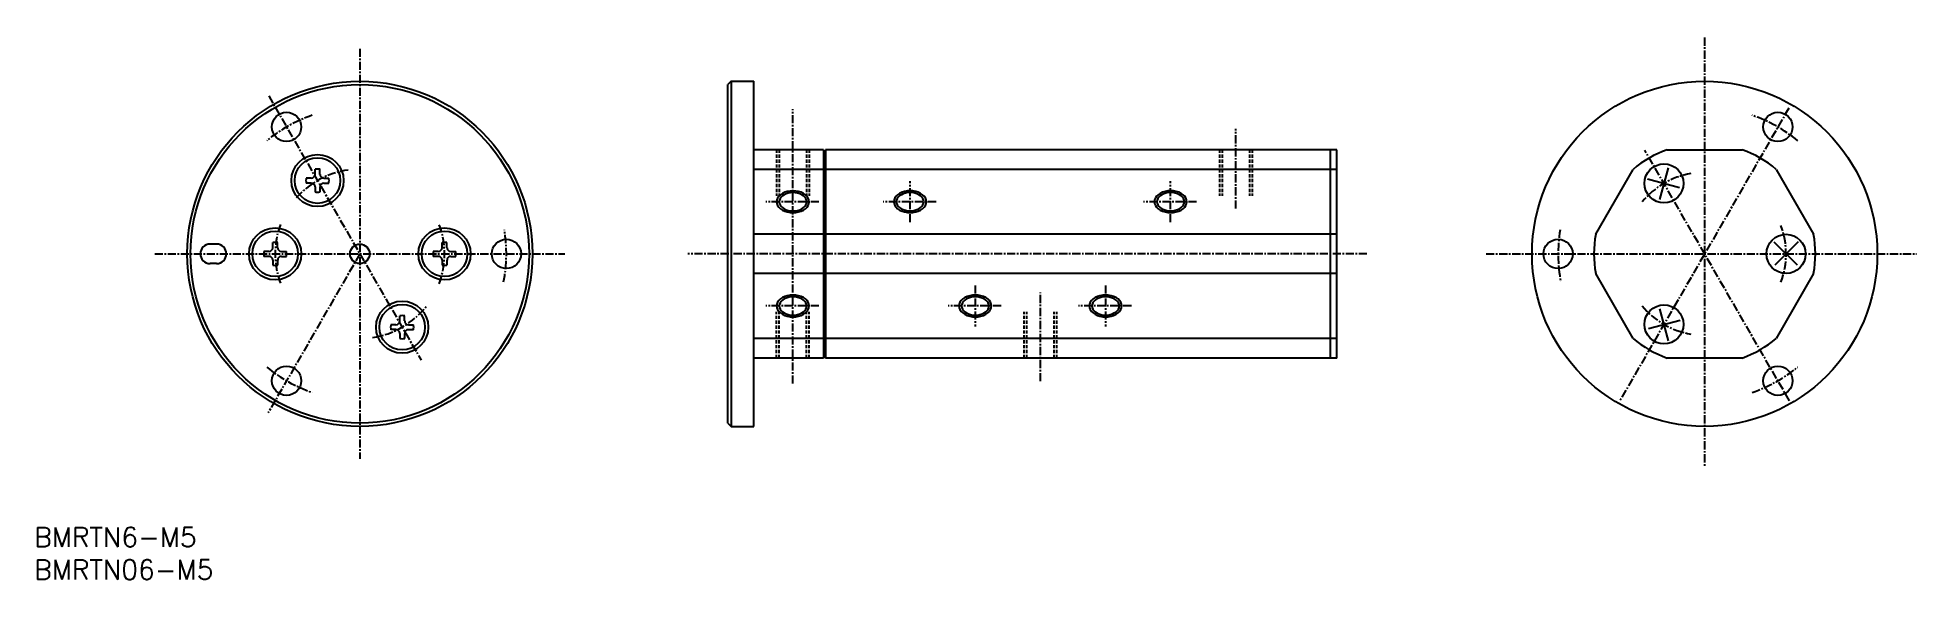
# Model space of a CAD drawing. Extents: x 1 to 289, y 0 to 83.
import ezdxf

# ---------------------------------------------------------------- set-up
doc = ezdxf.new("R2010")
doc.units = 0
doc.linetypes.add('CENTER', pattern=[2, 1.25, -0.25, 0.25, -0.25])
doc.linetypes.add('DASHED', pattern=[0.75, 0.5, -0.25])
doc.layers.get('0').update_dxf_attribs({"linetype": 'CONTINUOUS'})
doc.layers.add('CENTER', color=1, linetype='CENTER')
doc.styles.get("Standard").update_dxf_attribs({"font": 'txt.shx'})

# ---------------------------------------------------------------- blocks, each defined once
blk = doc.blocks.new('*U20')
at = {"color": 7, "linetype": 'CONTINUOUS'}
blk.add_text('BMRTN06-M5', height=3, dxfattribs=at).set_placement((0, 0))
blk = doc.blocks.new('*U21')
at = {"color": 7, "linetype": 'CONTINUOUS'}
blk.add_text('BMRTN6-M5', height=3, dxfattribs=at).set_placement((0, 5))

msp = doc.modelspace()

# ---------------------------------------------------------------- linework, layer by layer
at = {"color": 7, "linetype": 'CONTINUOUS'}
for p, q in [((107, 76.5), (106.5, 76)), ((106.5, 24), (106.5, 76)), ((107, 76.5), (110.5, 76.5)), ((107, 76.5), (107, 23.5)), ((110.5, 23.5), (110.5, 76.5)), ((121.2, 66), (110.5, 66)), ((121.2, 66), (121.2, 34)), ((200, 66), (121.5, 66)), ((121.5, 66), (121.5, 34)), ((199, 66), (199, 34)), ((200, 34), (200, 66)), ((250.76, 66), (262.24, 66)), ((42.55, 61.64), (41.77, 61.64)), ((42.55, 60.88), (41.77, 60.88)), ((43.12, 62.21), (43.12, 62.99)), ((43.88, 62.21), (43.88, 62.99)), ((44.45, 61.64), (45.23, 61.64)), ((44.45, 60.88), (45.23, 60.88)), ((121.2, 62.98), (110.5, 62.98)), ((121.2, 61), (121.5, 61)), ((200, 62.98), (121.5, 62.98)), ((239.77, 53.02), (245.52, 62.98)), ((247.72, 61.5), (252.63, 60.19)), ((250.89, 63.2), (249.59, 58.35)), ((267.48, 62.98), (273.23, 53.02)), ((43.12, 60.31), (43.12, 59.53)), ((43.88, 60.31), (43.88, 59.53)), ((114.43, 58.24), (114.4, 58)), ((114.4, 58), (114.43, 57.76)), ((114.53, 58.48), (114.43, 58.24)), ((114.43, 57.76), (114.53, 57.52)), ((114.68, 58.7), (114.53, 58.48)), ((114.89, 58.9), (114.68, 58.7)), ((115.15, 59.08), (114.89, 58.9)), ((115.45, 59.22), (115.15, 59.08)), ((115.78, 59.32), (115.45, 59.22)), ((116.14, 59.39), (115.78, 59.32)), ((116.5, 59.41), (116.14, 59.39)), ((116.86, 59.39), (116.5, 59.41)), ((117.22, 59.32), (116.86, 59.39)), ((117.55, 59.22), (117.22, 59.32)), ((117.85, 59.08), (117.55, 59.22)), ((118.11, 58.9), (117.85, 59.08)), ((118.32, 58.7), (118.11, 58.9)), ((118.47, 58.48), (118.32, 58.7)), ((118.57, 58.24), (118.47, 58.48)), ((118.47, 57.52), (118.57, 57.76)), ((118.6, 58), (118.57, 58.24)), ((118.57, 57.76), (118.6, 58)), ((114.53, 57.52), (114.68, 57.3)), ((114.68, 57.3), (114.89, 57.1)), ((114.89, 57.1), (115.15, 56.92)), ((115.15, 56.92), (115.45, 56.78)), ((115.45, 56.78), (115.78, 56.68)), ((115.78, 56.68), (116.14, 56.61)), ((116.14, 56.61), (116.5, 56.59)), ((116.5, 56.59), (116.86, 56.61)), ((116.86, 56.61), (117.22, 56.68)), ((117.22, 56.68), (117.55, 56.78)), ((117.55, 56.78), (117.85, 56.92)), ((117.85, 56.92), (118.11, 57.1)), ((118.11, 57.1), (118.32, 57.3)), ((118.32, 57.3), (118.47, 57.52)), ((121.2, 53.02), (110.5, 53.02)), ((200, 53.02), (121.5, 53.02)), ((28, 51.5), (27, 51.5)), ((36.05, 50.38), (35.27, 50.38)), ((36.05, 49.62), (35.27, 49.62)), ((36.62, 50.95), (36.62, 51.73)), ((36.62, 49.05), (36.62, 48.27)), ((37.38, 50.95), (37.38, 51.73)), ((37.38, 49.05), (37.38, 48.27)), ((37.95, 50.38), (38.73, 50.38)), ((37.95, 49.62), (38.73, 49.62)), ((62.05, 50.38), (61.27, 50.38)), ((62.05, 49.62), (61.27, 49.62)), ((62.62, 50.95), (62.62, 51.73)), ((62.62, 49.05), (62.62, 48.27)), ((63.38, 50.95), (63.38, 51.73)), ((63.38, 49.05), (63.38, 48.27)), ((63.95, 50.38), (64.73, 50.38)), ((63.95, 49.62), (64.73, 49.62)), ((270.74, 48.26), (267.19, 51.81)), ((270.85, 51.85), (267.26, 48.26)), ((28, 48.5), (27, 48.5)), ((121.2, 46.98), (110.5, 46.98)), ((200, 46.98), (121.5, 46.98)), ((245.52, 37.02), (239.77, 46.98)), ((273.23, 46.98), (267.48, 37.02)), ((115.78, 43.32), (115.45, 43.22)), ((116.14, 43.39), (115.78, 43.32)), ((116.5, 43.41), (116.14, 43.39)), ((116.86, 43.39), (116.5, 43.41)), ((117.22, 43.32), (116.86, 43.39)), ((117.55, 43.22), (117.22, 43.32)), ((143.78, 43.32), (143.45, 43.22)), ((144.14, 43.39), (143.78, 43.32)), ((144.5, 43.41), (144.14, 43.39)), ((144.86, 43.39), (144.5, 43.41)), ((145.22, 43.32), (144.86, 43.39)), ((145.55, 43.22), (145.22, 43.32)), ((163.78, 43.32), (163.45, 43.22)), ((164.14, 43.39), (163.78, 43.32)), ((164.5, 43.41), (164.14, 43.39)), ((164.86, 43.39), (164.5, 43.41)), ((165.22, 43.32), (164.86, 43.39)), ((165.55, 43.22), (165.22, 43.32)), ((56.12, 39.69), (56.12, 40.47)), ((56.88, 39.69), (56.88, 40.47)), ((114.43, 42.24), (114.4, 42)), ((114.4, 42), (114.43, 41.76)), ((114.53, 42.48), (114.43, 42.24)), ((114.43, 41.76), (114.53, 41.52)), ((114.68, 42.7), (114.53, 42.48)), ((114.53, 41.52), (114.68, 41.3)), ((114.89, 42.9), (114.68, 42.7)), ((114.68, 41.3), (114.89, 41.1)), ((115.15, 43.08), (114.89, 42.9)), ((114.89, 41.1), (115.15, 40.92)), ((115.45, 43.22), (115.15, 43.08)), ((115.15, 40.92), (115.45, 40.78)), ((115.45, 40.78), (115.78, 40.68)), ((115.78, 40.68), (116.14, 40.61)), ((116.14, 40.61), (116.5, 40.59)), ((116.5, 40.59), (116.86, 40.61)), ((116.86, 40.61), (117.22, 40.68)), ((117.22, 40.68), (117.55, 40.78)), ((117.85, 43.08), (117.55, 43.22)), ((117.55, 40.78), (117.85, 40.92)), ((118.11, 42.9), (117.85, 43.08)), ((117.85, 40.92), (118.11, 41.1)), ((118.32, 42.7), (118.11, 42.9)), ((118.11, 41.1), (118.32, 41.3)), ((118.47, 42.48), (118.32, 42.7)), ((118.32, 41.3), (118.47, 41.52)), ((118.57, 42.24), (118.47, 42.48)), ((118.47, 41.52), (118.57, 41.76)), ((118.6, 42), (118.57, 42.24)), ((118.57, 41.76), (118.6, 42)), ((142.43, 42.24), (142.4, 42)), ((142.4, 42), (142.43, 41.76)), ((142.53, 42.48), (142.43, 42.24)), ((142.43, 41.76), (142.53, 41.52)), ((142.68, 42.7), (142.53, 42.48)), ((142.53, 41.52), (142.68, 41.3)), ((142.89, 42.9), (142.68, 42.7)), ((142.68, 41.3), (142.89, 41.1)), ((143.15, 43.08), (142.89, 42.9)), ((142.89, 41.1), (143.15, 40.92)), ((143.45, 43.22), (143.15, 43.08)), ((143.15, 40.92), (143.45, 40.78)), ((143.45, 40.78), (143.78, 40.68)), ((143.78, 40.68), (144.14, 40.61)), ((144.14, 40.61), (144.5, 40.59)), ((144.5, 40.59), (144.86, 40.61)), ((144.86, 40.61), (145.22, 40.68)), ((145.22, 40.68), (145.55, 40.78)), ((145.85, 43.08), (145.55, 43.22)), ((145.55, 40.78), (145.85, 40.92)), ((146.11, 42.9), (145.85, 43.08)), ((145.85, 40.92), (146.11, 41.1)), ((146.32, 42.7), (146.11, 42.9)), ((146.11, 41.1), (146.32, 41.3)), ((146.47, 42.48), (146.32, 42.7)), ((146.32, 41.3), (146.47, 41.52)), ((146.57, 42.24), (146.47, 42.48)), ((146.47, 41.52), (146.57, 41.76)), ((146.6, 42), (146.57, 42.24)), ((146.57, 41.76), (146.6, 42)), ((162.43, 42.24), (162.4, 42)), ((162.4, 42), (162.43, 41.76)), ((162.53, 42.48), (162.43, 42.24)), ((162.43, 41.76), (162.53, 41.52)), ((162.68, 42.7), (162.53, 42.48)), ((162.53, 41.52), (162.68, 41.3)), ((162.89, 42.9), (162.68, 42.7)), ((162.68, 41.3), (162.89, 41.1)), ((163.15, 43.08), (162.89, 42.9)), ((162.89, 41.1), (163.15, 40.92)), ((163.45, 43.22), (163.15, 43.08)), ((163.15, 40.92), (163.45, 40.78)), ((163.45, 40.78), (163.78, 40.68)), ((163.78, 40.68), (164.14, 40.61)), ((164.14, 40.61), (164.5, 40.59)), ((164.5, 40.59), (164.86, 40.61)), ((164.86, 40.61), (165.22, 40.68)), ((165.22, 40.68), (165.55, 40.78)), ((165.85, 43.08), (165.55, 43.22)), ((165.55, 40.78), (165.85, 40.92)), ((166.11, 42.9), (165.85, 43.08)), ((165.85, 40.92), (166.11, 41.1)), ((166.32, 42.7), (166.11, 42.9)), ((166.11, 41.1), (166.32, 41.3)), ((166.47, 42.48), (166.32, 42.7)), ((166.32, 41.3), (166.47, 41.52)), ((166.57, 42.24), (166.47, 42.48)), ((166.47, 41.52), (166.57, 41.76)), ((166.6, 42), (166.57, 42.24)), ((166.57, 41.76), (166.6, 42)), ((250.93, 36.65), (249.61, 41.56)), ((55.55, 39.12), (54.77, 39.12)), ((55.55, 38.36), (54.77, 38.36)), ((56.12, 37.79), (56.12, 37.01)), ((56.88, 37.79), (56.88, 37.01)), ((57.45, 39.12), (58.23, 39.12)), ((57.45, 38.36), (58.23, 38.36)), ((121.2, 39), (121.5, 39)), ((247.88, 38.54), (252.72, 39.84)), ((121.2, 37.02), (110.5, 37.02)), ((200, 37.02), (121.5, 37.02)), ((121.2, 34), (110.5, 34)), ((200, 34), (121.5, 34)), ((262.24, 34), (250.76, 34)), ((106.5, 24), (107, 23.5)), ((107, 23.5), (110.5, 23.5))]:
    msp.add_line(p, q, dxfattribs=at)
at = {"color": 3, "linetype": 'DASHED'}
for p, q in [((114, 66), (114, 58.9)), ((114.4, 66), (114.4, 58.9)), ((118.6, 66), (118.6, 58.9)), ((119, 66), (119, 58.9)), ((182, 66), (182, 58.9)), ((182.4, 66), (182.4, 58.9)), ((186.6, 66), (186.6, 58.9)), ((187, 66), (187, 58.9)), ((132.04, 58.3), (132, 58.01)), ((132, 58.01), (132.04, 57.72)), ((132.15, 58.58), (132.04, 58.3)), ((132.04, 57.72), (132.15, 57.44)), ((132.33, 58.85), (132.15, 58.58)), ((132.58, 59.09), (132.33, 58.85)), ((132.43, 58.26), (132.4, 58.01)), ((132.4, 58.01), (132.43, 57.77)), ((132.53, 58.49), (132.43, 58.26)), ((132.43, 57.77), (132.53, 57.53)), ((132.68, 58.71), (132.53, 58.49)), ((132.89, 59.29), (132.58, 59.09)), ((132.89, 58.92), (132.68, 58.71)), ((133.25, 59.46), (132.89, 59.29)), ((133.15, 59.09), (132.89, 58.92)), ((133.45, 59.23), (133.15, 59.09)), ((133.64, 59.59), (133.25, 59.46)), ((133.78, 59.33), (133.45, 59.23)), ((134.07, 59.66), (133.64, 59.59)), ((134.14, 59.4), (133.78, 59.33)), ((134.5, 59.69), (134.07, 59.66)), ((134.5, 59.42), (134.14, 59.4)), ((134.93, 59.66), (134.5, 59.69)), ((134.86, 59.4), (134.5, 59.42)), ((135.22, 59.33), (134.86, 59.4)), ((135.36, 59.59), (134.93, 59.66)), ((135.55, 59.23), (135.22, 59.33)), ((135.75, 59.46), (135.36, 59.59)), ((135.85, 59.09), (135.55, 59.23)), ((136.11, 59.29), (135.75, 59.46)), ((136.11, 58.92), (135.85, 59.09)), ((136.42, 59.09), (136.11, 59.29)), ((136.32, 58.71), (136.11, 58.92)), ((136.47, 58.49), (136.32, 58.71)), ((136.67, 58.85), (136.42, 59.09)), ((136.57, 58.26), (136.47, 58.49)), ((136.47, 57.53), (136.57, 57.77)), ((136.6, 58.01), (136.57, 58.26)), ((136.57, 57.77), (136.6, 58.01)), ((136.85, 58.58), (136.67, 58.85)), ((136.96, 58.3), (136.85, 58.58)), ((136.85, 57.44), (136.96, 57.72)), ((137, 58.01), (136.96, 58.3)), ((136.96, 57.72), (137, 58.01)), ((172.04, 58.3), (172, 58.01)), ((172, 58.01), (172.04, 57.72)), ((172.15, 58.58), (172.04, 58.3)), ((172.04, 57.72), (172.15, 57.44)), ((172.33, 58.85), (172.15, 58.58)), ((172.58, 59.09), (172.33, 58.85)), ((172.43, 58.26), (172.4, 58.01)), ((172.4, 58.01), (172.43, 57.77)), ((172.53, 58.49), (172.43, 58.26)), ((172.43, 57.77), (172.53, 57.53)), ((172.68, 58.71), (172.53, 58.49)), ((172.89, 59.29), (172.58, 59.09)), ((172.89, 58.92), (172.68, 58.71)), ((173.25, 59.46), (172.89, 59.29)), ((173.15, 59.09), (172.89, 58.92)), ((173.45, 59.23), (173.15, 59.09)), ((173.64, 59.59), (173.25, 59.46)), ((173.78, 59.33), (173.45, 59.23)), ((174.07, 59.66), (173.64, 59.59)), ((174.14, 59.4), (173.78, 59.33)), ((174.5, 59.69), (174.07, 59.66)), ((174.5, 59.42), (174.14, 59.4)), ((174.93, 59.66), (174.5, 59.69)), ((174.86, 59.4), (174.5, 59.42)), ((175.22, 59.33), (174.86, 59.4)), ((175.36, 59.59), (174.93, 59.66)), ((175.55, 59.23), (175.22, 59.33)), ((175.75, 59.46), (175.36, 59.59)), ((175.85, 59.09), (175.55, 59.23)), ((176.11, 59.29), (175.75, 59.46)), ((176.11, 58.92), (175.85, 59.09)), ((176.42, 59.09), (176.11, 59.29)), ((176.32, 58.71), (176.11, 58.92)), ((176.47, 58.49), (176.32, 58.71)), ((176.67, 58.85), (176.42, 59.09)), ((176.57, 58.26), (176.47, 58.49)), ((176.47, 57.53), (176.57, 57.77)), ((176.6, 58.01), (176.57, 58.26)), ((176.57, 57.77), (176.6, 58.01)), ((176.85, 58.58), (176.67, 58.85)), ((176.96, 58.3), (176.85, 58.58)), ((176.85, 57.44), (176.96, 57.72)), ((177, 58.01), (176.96, 58.3)), ((176.96, 57.72), (177, 58.01)), ((132.15, 57.44), (132.33, 57.17)), ((132.33, 57.17), (132.58, 56.93)), ((132.53, 57.53), (132.68, 57.31)), ((132.58, 56.93), (132.89, 56.73)), ((132.68, 57.31), (132.89, 57.11)), ((132.89, 57.11), (133.15, 56.93)), ((132.89, 56.73), (133.25, 56.56)), ((133.15, 56.93), (133.45, 56.79)), ((133.25, 56.56), (133.64, 56.44)), ((133.45, 56.79), (133.78, 56.69)), ((133.64, 56.44), (134.07, 56.36)), ((133.78, 56.69), (134.14, 56.63)), ((134.07, 56.36), (134.5, 56.34)), ((134.14, 56.63), (134.5, 56.6)), ((134.5, 56.6), (134.86, 56.63)), ((134.5, 56.34), (134.93, 56.36)), ((134.86, 56.63), (135.22, 56.69)), ((134.93, 56.36), (135.36, 56.44)), ((135.22, 56.69), (135.55, 56.79)), ((135.36, 56.44), (135.75, 56.56)), ((135.55, 56.79), (135.85, 56.93)), ((135.75, 56.56), (136.11, 56.73)), ((135.85, 56.93), (136.11, 57.11)), ((136.11, 57.11), (136.32, 57.31)), ((136.11, 56.73), (136.42, 56.93)), ((136.32, 57.31), (136.47, 57.53)), ((136.42, 56.93), (136.67, 57.17)), ((136.67, 57.17), (136.85, 57.44)), ((172.15, 57.44), (172.33, 57.17)), ((172.33, 57.17), (172.58, 56.93)), ((172.53, 57.53), (172.68, 57.31)), ((172.58, 56.93), (172.89, 56.73)), ((172.68, 57.31), (172.89, 57.11)), ((172.89, 57.11), (173.15, 56.93)), ((172.89, 56.73), (173.25, 56.56)), ((173.15, 56.93), (173.45, 56.79)), ((173.25, 56.56), (173.64, 56.44)), ((173.45, 56.79), (173.78, 56.69)), ((173.64, 56.44), (174.07, 56.36)), ((173.78, 56.69), (174.14, 56.63)), ((174.07, 56.36), (174.5, 56.34)), ((174.14, 56.63), (174.5, 56.6)), ((174.5, 56.6), (174.86, 56.63)), ((174.5, 56.34), (174.93, 56.36)), ((174.86, 56.63), (175.22, 56.69)), ((174.93, 56.36), (175.36, 56.44)), ((175.22, 56.69), (175.55, 56.79)), ((175.36, 56.44), (175.75, 56.56)), ((175.55, 56.79), (175.85, 56.93)), ((175.75, 56.56), (176.11, 56.73)), ((175.85, 56.93), (176.11, 57.11)), ((176.11, 57.11), (176.32, 57.31)), ((176.11, 56.73), (176.42, 56.93)), ((176.32, 57.31), (176.47, 57.53)), ((176.42, 56.93), (176.67, 57.17)), ((176.67, 57.17), (176.85, 57.44)), ((114, 34), (114, 41.1)), ((114.4, 34), (114.4, 41.1)), ((118.6, 34), (118.6, 41.1)), ((119, 34), (119, 41.1)), ((152, 34), (152, 41.1)), ((152.4, 34), (152.4, 41.1)), ((156.6, 34), (156.6, 41.1)), ((157, 34), (157, 41.1))]:
    msp.add_line(p, q, dxfattribs=at)
at = {"color": 3, "linetype": 'CONTINUOUS'}
for p, q in [((114.04, 58.29), (114, 58)), ((114, 58), (114.04, 57.71)), ((114.15, 58.57), (114.04, 58.29)), ((114.04, 57.71), (114.15, 57.43)), ((114.33, 58.84), (114.15, 58.57)), ((114.58, 59.08), (114.33, 58.84)), ((114.89, 59.28), (114.58, 59.08)), ((115.25, 59.45), (114.89, 59.28)), ((115.64, 59.57), (115.25, 59.45)), ((116.07, 59.65), (115.64, 59.57)), ((116.5, 59.68), (116.07, 59.65)), ((116.93, 59.65), (116.5, 59.68)), ((117.36, 59.57), (116.93, 59.65)), ((117.75, 59.45), (117.36, 59.57)), ((118.11, 59.28), (117.75, 59.45)), ((118.42, 59.08), (118.11, 59.28)), ((118.67, 58.84), (118.42, 59.08)), ((118.85, 58.57), (118.67, 58.84)), ((118.96, 58.29), (118.85, 58.57)), ((118.85, 57.43), (118.96, 57.71)), ((119, 58), (118.96, 58.29)), ((118.96, 57.71), (119, 58)), ((114.15, 57.43), (114.33, 57.16)), ((114.33, 57.16), (114.58, 56.92)), ((114.58, 56.92), (114.89, 56.72)), ((114.89, 56.72), (115.25, 56.55)), ((115.25, 56.55), (115.64, 56.43)), ((115.64, 56.43), (116.07, 56.35)), ((116.07, 56.35), (116.5, 56.33)), ((116.5, 56.33), (116.93, 56.35)), ((116.93, 56.35), (117.36, 56.43)), ((117.36, 56.43), (117.75, 56.55)), ((117.75, 56.55), (118.11, 56.72)), ((118.11, 56.72), (118.42, 56.92)), ((118.42, 56.92), (118.67, 57.16)), ((118.67, 57.16), (118.85, 57.43)), ((114.89, 43.28), (114.58, 43.08)), ((115.25, 43.45), (114.89, 43.28)), ((115.64, 43.57), (115.25, 43.45)), ((116.07, 43.65), (115.64, 43.57)), ((116.5, 43.68), (116.07, 43.65)), ((116.93, 43.65), (116.5, 43.68)), ((117.36, 43.57), (116.93, 43.65)), ((117.75, 43.45), (117.36, 43.57)), ((118.11, 43.28), (117.75, 43.45)), ((118.42, 43.08), (118.11, 43.28)), ((142.89, 43.28), (142.58, 43.08)), ((143.25, 43.45), (142.89, 43.28)), ((143.64, 43.57), (143.25, 43.45)), ((144.07, 43.65), (143.64, 43.57)), ((144.5, 43.68), (144.07, 43.65)), ((144.93, 43.65), (144.5, 43.68)), ((145.36, 43.57), (144.93, 43.65)), ((145.75, 43.45), (145.36, 43.57)), ((146.11, 43.28), (145.75, 43.45)), ((146.42, 43.08), (146.11, 43.28)), ((162.89, 43.28), (162.58, 43.08)), ((163.25, 43.45), (162.89, 43.28)), ((163.64, 43.57), (163.25, 43.45)), ((164.07, 43.65), (163.64, 43.57)), ((164.5, 43.68), (164.07, 43.65)), ((164.93, 43.65), (164.5, 43.68)), ((165.36, 43.57), (164.93, 43.65)), ((165.75, 43.45), (165.36, 43.57)), ((166.11, 43.28), (165.75, 43.45)), ((166.42, 43.08), (166.11, 43.28)), ((114.04, 42.29), (114, 42)), ((114, 42), (114.04, 41.71)), ((114.15, 42.57), (114.04, 42.29)), ((114.04, 41.71), (114.15, 41.43)), ((114.33, 42.84), (114.15, 42.57)), ((114.15, 41.43), (114.33, 41.16)), ((114.58, 43.08), (114.33, 42.84)), ((114.33, 41.16), (114.58, 40.92)), ((114.58, 40.92), (114.89, 40.72)), ((114.89, 40.72), (115.25, 40.55)), ((115.25, 40.55), (115.64, 40.43)), ((115.64, 40.43), (116.07, 40.35)), ((116.93, 40.35), (117.36, 40.43)), ((117.36, 40.43), (117.75, 40.55)), ((117.75, 40.55), (118.11, 40.72)), ((118.11, 40.72), (118.42, 40.92)), ((118.67, 42.84), (118.42, 43.08)), ((118.42, 40.92), (118.67, 41.16)), ((118.85, 42.57), (118.67, 42.84)), ((118.67, 41.16), (118.85, 41.43)), ((118.96, 42.29), (118.85, 42.57)), ((118.85, 41.43), (118.96, 41.71)), ((119, 42), (118.96, 42.29)), ((118.96, 41.71), (119, 42)), ((142.04, 42.29), (142, 42)), ((142, 42), (142.04, 41.71)), ((142.15, 42.57), (142.04, 42.29)), ((142.04, 41.71), (142.15, 41.43)), ((142.33, 42.84), (142.15, 42.57)), ((142.15, 41.43), (142.33, 41.16)), ((142.58, 43.08), (142.33, 42.84)), ((142.33, 41.16), (142.58, 40.92)), ((142.58, 40.92), (142.89, 40.72)), ((142.89, 40.72), (143.25, 40.55)), ((143.25, 40.55), (143.64, 40.43)), ((143.64, 40.43), (144.07, 40.35)), ((144.93, 40.35), (145.36, 40.43)), ((145.36, 40.43), (145.75, 40.55)), ((145.75, 40.55), (146.11, 40.72)), ((146.11, 40.72), (146.42, 40.92)), ((146.67, 42.84), (146.42, 43.08)), ((146.42, 40.92), (146.67, 41.16)), ((146.85, 42.57), (146.67, 42.84)), ((146.67, 41.16), (146.85, 41.43)), ((146.96, 42.29), (146.85, 42.57)), ((146.85, 41.43), (146.96, 41.71)), ((147, 42), (146.96, 42.29)), ((146.96, 41.71), (147, 42)), ((162.04, 42.29), (162, 42)), ((162, 42), (162.04, 41.71)), ((162.15, 42.57), (162.04, 42.29)), ((162.04, 41.71), (162.15, 41.43)), ((162.33, 42.84), (162.15, 42.57)), ((162.15, 41.43), (162.33, 41.16)), ((162.58, 43.08), (162.33, 42.84)), ((162.33, 41.16), (162.58, 40.92)), ((162.58, 40.92), (162.89, 40.72)), ((162.89, 40.72), (163.25, 40.55)), ((163.25, 40.55), (163.64, 40.43)), ((163.64, 40.43), (164.07, 40.35)), ((164.93, 40.35), (165.36, 40.43)), ((165.36, 40.43), (165.75, 40.55)), ((165.75, 40.55), (166.11, 40.72)), ((166.11, 40.72), (166.42, 40.92)), ((166.67, 42.84), (166.42, 43.08)), ((166.42, 40.92), (166.67, 41.16)), ((166.85, 42.57), (166.67, 42.84)), ((166.67, 41.16), (166.85, 41.43)), ((166.96, 42.29), (166.85, 42.57)), ((166.85, 41.43), (166.96, 41.71)), ((167, 42), (166.96, 42.29)), ((166.96, 41.71), (167, 42)), ((116.07, 40.35), (116.5, 40.33)), ((116.5, 40.33), (116.93, 40.35)), ((144.07, 40.35), (144.5, 40.33)), ((144.5, 40.33), (144.93, 40.35)), ((164.07, 40.35), (164.5, 40.33)), ((164.5, 40.33), (164.93, 40.35))]:
    msp.add_line(p, q, dxfattribs=at)
at = {"color": 7, "linetype": 'CONTINUOUS'}
for centre, radius in [((50, 50), 26.5), ((50, 50), 26), ((256.5, 50), 26.5), ((38.75, 69.49), 2.25), ((267.75, 69.49), 2.25), ((43.5, 61.26), 4), ((43.5, 61.26), 3.5), ((250.25, 60.83), 3), ((37, 50), 4), ((37, 50), 3.5), ((63, 50), 4), ((63, 50), 3.5), ((72.5, 50), 2.25), ((234, 50), 2.25), ((269, 50), 3), ((50, 50), 1.5), ((56.5, 38.74), 4), ((56.5, 38.74), 3.5), ((250.25, 39.17), 3), ((38.75, 30.51), 2.25), ((267.75, 30.51), 2.25)]:
    msp.add_circle(centre, radius, dxfattribs=at)
for centre, radius, start, end in [((256.5, 50), 17, 109.7509, 130.2491), ((256.5, 50), 17, 49.751, 70.2491), ((43.5, 61.26), 1.77, 167.5257, 192.4743), ((42.55, 62.21), 0.566, 270, 0), ((42.55, 60.31), 0.566, 0, 90), ((43.5, 61.26), 1.77, 77.5258, 102.4742), ((44.45, 62.21), 0.566, 180, 270), ((44.45, 60.31), 0.566, 90, 180), ((43.5, 61.26), 1.77, 347.5257, 12.4743), ((43.5, 61.26), 1.77, 257.5258, 282.4742), ((256.5, 50), 17, 169.7509, 190.2489), ((256.5, 50), 17, 349.7507, 10.249), ((27, 50), 1.5, 89.9998, 269.9997), ((28, 50), 1.5, 269.9998, 89.9997), ((37, 50), 1.77, 167.5257, 192.4743), ((36.05, 50.95), 0.566, 270, 0), ((36.05, 49.05), 0.566, 0, 90), ((37, 50), 1.77, 77.5258, 102.4742), ((37.95, 50.95), 0.566, 180, 270), ((37.95, 49.05), 0.566, 90, 180), ((37, 50), 1.77, 347.5257, 12.4743), ((63, 50), 1.77, 167.5257, 192.4743), ((62.05, 50.95), 0.566, 270, 0), ((62.05, 49.05), 0.566, 0, 90), ((63, 50), 1.77, 77.5258, 102.4742), ((63.95, 50.95), 0.566, 180, 270), ((63.95, 49.05), 0.566, 90, 180), ((63, 50), 1.77, 347.5257, 12.4743), ((37, 50), 1.77, 257.5258, 282.4742), ((63, 50), 1.77, 257.5258, 282.4742), ((56.5, 38.74), 1.77, 77.5258, 102.4742), ((56.5, 38.74), 1.77, 167.5257, 192.4743), ((55.55, 39.69), 0.566, 270, 0), ((55.55, 37.79), 0.566, 0, 90), ((57.45, 39.69), 0.566, 180, 270), ((57.45, 37.79), 0.566, 90, 180), ((56.5, 38.74), 1.77, 347.5257, 12.4743), ((56.5, 38.74), 1.77, 257.5258, 282.4742), ((256.5, 50), 17, 229.7505, 250.2488), ((256.5, 50), 17, 289.7507, 310.2487)]:
    msp.add_arc(centre, radius, start, end, dxfattribs=at)
at = {"layer": 'CENTER', "color": 1, "linetype": 'CENTER'}
for p, q in [((50, 81.5), (50, 18.5)), ((256.5, 83.22), (256.5, 17.33)), ((36, 74.25), (59.42, 33.68)), ((116.5, 30.07), (116.5, 72.21)), ((269.41, 72.36), (243.42, 27.35)), ((184.5, 56.97), (184.5, 69.22)), ((269.53, 27.42), (247.29, 65.94)), ((134.5, 54.85), (134.5, 61.15)), ((174.5, 54.85), (174.5, 61.15)), ((120.48, 58), (112.35, 58)), ((138.48, 58.01), (130.35, 58.01)), ((178.48, 58.01), (170.35, 58.01)), ((18.5, 50), (81.5, 50)), ((50, 50), (35.92, 25.6)), ((204.64, 50), (100.36, 50)), ((222.95, 50), (289.02, 50)), ((144.5, 45.16), (144.5, 38.87)), ((154.5, 30.45), (154.5, 44.05)), ((164.5, 45.16), (164.5, 38.87)), ((120.48, 42), (112.35, 42)), ((148.48, 42), (140.35, 42)), ((168.48, 42), (160.35, 42))]:
    msp.add_line(p, q, dxfattribs=at)
for centre, radius, start, end in [((50, 50), 22.5, 108.9455, 129.412), ((256.5, 50), 22.5, 50.588, 71.0545), ((50, 50), 13, 97.8945, 139.4816), ((256.5, 50), 12.5, 99.6714, 140.3284), ((50, 50), 13, 159.5922, 201.1414), ((50, 50), 13, 339.3655, 20.5138), ((50, 50), 22.5, 348.9455, 9.412), ((256.5, 50), 22.5, 170.588, 191.0545), ((256.5, 50), 12.5, 339.6714, 20.3284), ((50, 50), 13, 278.5139, 322.019), ((256.5, 50), 12.5, 219.6714, 260.3284), ((50, 50), 22.5, 230.5881, 251.0546), ((256.5, 50), 22.5, 288.9454, 309.4119)]:
    msp.add_arc(centre, radius, start, end, dxfattribs=at)

# ---------------------------------------------------------------- block references
at = {"color": 7, "linetype": 'CONTINUOUS'}
for name in ['*U21', '*U20']:
    msp.add_blockref(name, (0, 0), dxfattribs=at)

doc.saveas('drawing.dxf')
